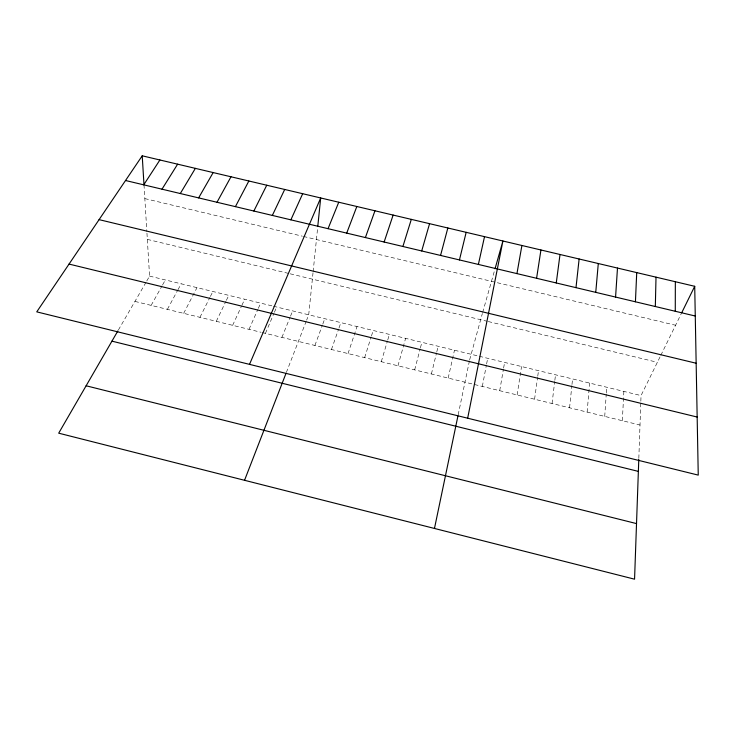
<?xml version="1.0" encoding="UTF-8"?>
<svg xmlns="http://www.w3.org/2000/svg" width="735" height="735" viewBox="0 0 735 735"><rect width="100%" height="100%" fill="white"/><g stroke="black" fill="none" stroke-linecap="round" stroke-linejoin="round"><path stroke-width="0.55" stroke-dasharray="3.67 2.76" d="M638.825 458.364L640.801 402.376M640.837 401.246L641.039 395.577L660.342 356.282M622.343 420.714L623.868 391.406M604.721 416.396L606.265 393.969M606.347 392.848L606.733 387.244M587.127 412.096L589.626 383.082M313.027 272.722L308.709 314.8L306.642 320.12M313.138 271.656L317.814 226.049M569.57 407.796L571.867 385.59M571.986 384.488L572.556 378.929M552.058 403.506L554.714 381.419M554.851 380.317L555.513 374.795M534.566 399.234L537.607 377.248M537.754 376.155L538.516 370.66M517.118 394.961L521.538 366.535M499.708 390.698L503.429 369.2M503.622 368.07L504.596 362.41M482.325 386.445L486.405 365.056M486.616 363.935L487.691 358.303M458.162 414.862L469.417 360.922M469.647 359.801L482.371 313.468M448.175 378.084L454.469 350.227M431.408 373.977L436.535 352.91M436.801 351.808L438.152 346.258M414.669 369.88L420.144 348.923M420.429 347.82L421.872 342.308M397.957 365.791L405.61 338.348M482.665 312.43L495.197 268.238M381.281 361.712L387.446 340.957M387.768 339.864L389.385 334.407M364.643 357.633L371.138 336.988M371.478 335.904L373.196 330.474M348.032 353.572L357.026 326.542M331.448 349.511L338.624 329.078M339 327.994L340.893 322.619M314.902 345.459L322.417 325.127M322.812 324.052L324.787 318.705M286.347 372.47L306.229 321.186M281.9 337.383L290.086 317.254M290.509 316.197L292.668 310.896M265.445 333.359L273.962 313.331M274.412 312.274L276.645 307M249.027 329.335L257.866 309.407M258.334 308.36L260.659 303.114M232.637 325.329L241.457 306.265M241.916 305.255L244.709 299.237M216.274 321.324L225.893 301.359M226.371 300.358L228.778 295.369M660.829 355.281L681.786 312.614M199.948 317.327L209.898 297.464M210.394 296.471L212.884 291.501M183.649 313.331L197.008 287.642M167.378 309.352L177.457 290.674M177.989 289.691L181.168 283.793M151.144 305.383L162.077 285.814M162.628 284.84L165.357 279.952M118.399 329.987L146.201 281.955M146.761 280.981L149.582 276.112L146.926 232.765M144.832 198.597L302.361 236.192M303.445 236.45L675.575 325.256M147.331 239.38L289.075 273.539M290.178 273.806L487.176 321.278M488.27 321.544L657.384 362.3M149.582 276.112L272.382 305.962M273.448 306.229L478.2 355.997M479.257 356.254L641.039 395.577M134.937 301.414L261.072 332.284M262.165 332.551L640.001 425.032M143.986 184.705L146.862 231.654"/><path stroke-width="1.1" d="M675.272 311.263L675.346 281.725M655.326 306.523L656.015 277.159M638.788 459.43L634.562 579.189L58.699 433.172L117.876 330.906M635.426 301.782L636.73 272.602M615.572 297.059L617.492 268.054M595.754 292.346L598.29 263.525M317.814 226.049L320.69 197.963L249.514 364.367M575.992 287.651L579.134 258.996M556.266 282.957L560.015 254.485M536.587 278.28L540.942 249.983M516.944 273.604L521.905 245.481M467.662 418.206L502.915 240.997L495.197 268.238M434.468 528.456L457.951 415.9M478.384 264.435L484.521 236.652M459.448 259.933L466.165 232.315M440.559 255.431L447.845 227.988M421.706 250.947L429.571 223.67M402.899 246.473L411.324 219.37M384.129 242.017L393.124 215.07M365.396 237.561L374.96 210.78M346.709 233.114L356.833 206.498M244.544 480.295L285.97 373.454M328.058 228.677L338.743 202.226M290.876 219.829L302.682 193.7M272.345 215.428L284.702 189.455M681.786 312.614L694.713 286.301L142.222 155.811L36.75 311.861L698.25 475.113L694.713 286.301M253.86 211.028L266.759 185.22M235.411 206.636L248.862 180.994M217 202.263L230.992 176.777M198.625 197.89L213.168 172.56M180.296 193.535L195.372 168.361M161.994 189.18L177.622 164.171M143.738 184.834L159.899 159.982M125.529 180.507L695.264 316.022M99.078 219.636L696.155 363.237M69.044 264.076L697.157 417.039M111.95 341.15L638.366 471.392M86.124 385.774L636.528 523.596M142.222 155.811L143.986 184.705"/></g></svg>
